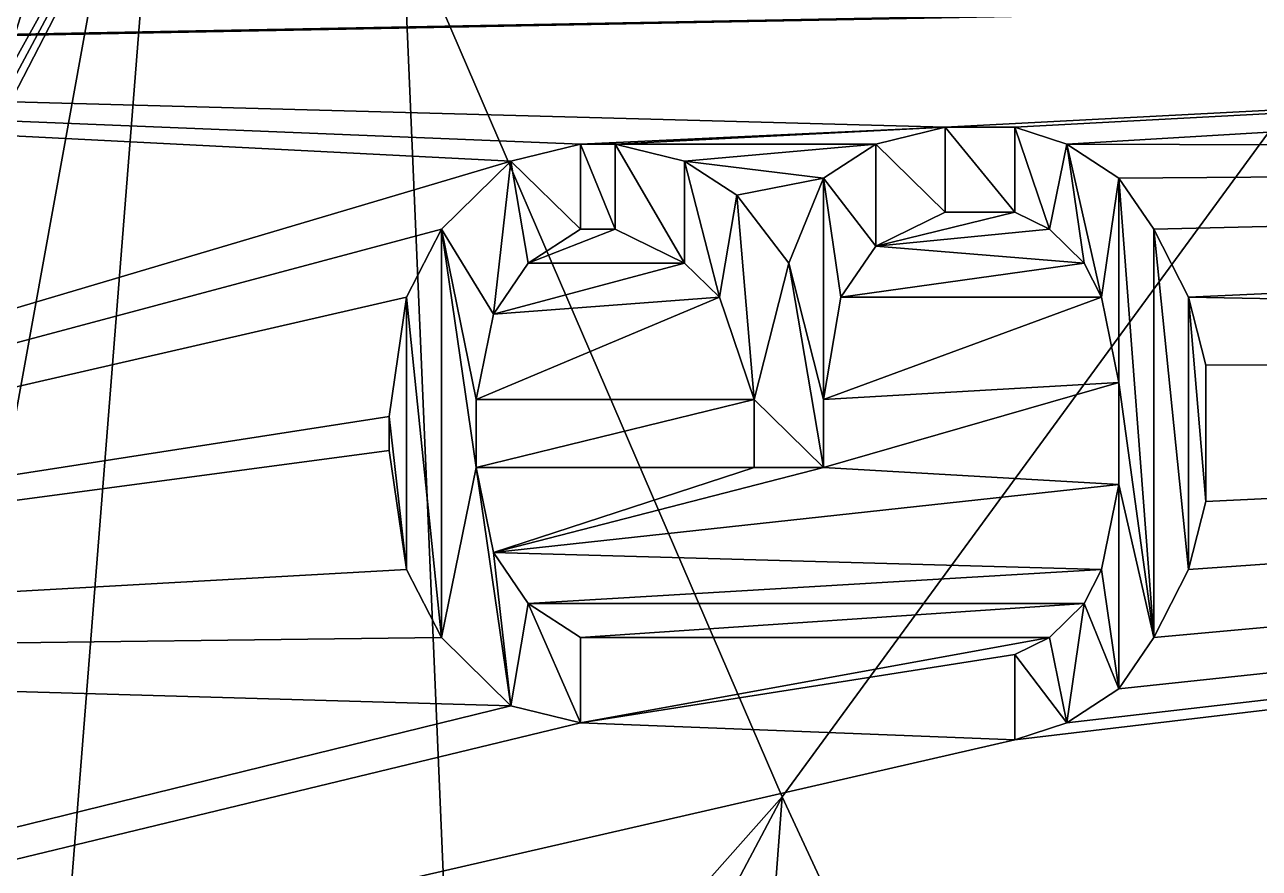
# Model space of a CAD drawing. Header units: millimetres. Extents: x -228 to 228, y -204 to 237.
# Drawn here: x -27.943 to -25.902, y 16.61 to 18.004 of the extents above; entities that cross this region are included whole.
import ezdxf

# ---------------------------------------------------------------- set-up
doc = ezdxf.new("R2010")
doc.units = ezdxf.units.MM
doc.header["$LTSCALE"] = 127.314815
for name, color, linetype in [('4337', 7, 'CONTINUOUS'), ('4338', 7, 'CONTINUOUS'), ('4646', 7, 'CONTINUOUS'), ('4743', 7, 'CONTINUOUS'), ('4744', 7, 'CONTINUOUS'), ('4745', 7, 'CONTINUOUS'), ('4746', 7, 'CONTINUOUS'), ('4747', 7, 'CONTINUOUS'), ('4748', 7, 'CONTINUOUS'), ('4749', 7, 'CONTINUOUS'), ('4750', 7, 'CONTINUOUS'), ('4751', 7, 'CONTINUOUS'), ('4752', 7, 'CONTINUOUS'), ('4753', 7, 'CONTINUOUS'), ('4754', 7, 'CONTINUOUS'), ('4755', 7, 'CONTINUOUS'), ('4756', 7, 'CONTINUOUS'), ('4757', 7, 'CONTINUOUS'), ('4758', 7, 'CONTINUOUS'), ('4759', 7, 'CONTINUOUS'), ('4760', 7, 'CONTINUOUS'), ('4761', 7, 'CONTINUOUS'), ('4762', 7, 'CONTINUOUS'), ('4763', 7, 'CONTINUOUS'), ('4764', 7, 'CONTINUOUS'), ('4765', 7, 'CONTINUOUS'), ('4766', 7, 'CONTINUOUS'), ('4767', 7, 'CONTINUOUS'), ('4768', 7, 'CONTINUOUS'), ('4769', 7, 'CONTINUOUS'), ('4770', 7, 'CONTINUOUS'), ('4771', 7, 'CONTINUOUS'), ('4772', 7, 'CONTINUOUS'), ('4773', 7, 'CONTINUOUS'), ('4774', 7, 'CONTINUOUS'), ('4775', 7, 'CONTINUOUS'), ('4776', 7, 'CONTINUOUS'), ('4777', 7, 'CONTINUOUS'), ('4778', 7, 'CONTINUOUS'), ('4779', 7, 'CONTINUOUS'), ('4780', 7, 'CONTINUOUS'), ('4781', 7, 'CONTINUOUS'), ('4782', 7, 'CONTINUOUS'), ('4783', 7, 'CONTINUOUS'), ('4784', 7, 'CONTINUOUS'), ('4785', 7, 'CONTINUOUS'), ('4786', 7, 'CONTINUOUS'), ('4787', 7, 'CONTINUOUS'), ('4788', 7, 'CONTINUOUS'), ('4789', 7, 'CONTINUOUS'), ('4790', 7, 'CONTINUOUS'), ('4791', 7, 'CONTINUOUS'), ('4792', 7, 'CONTINUOUS'), ('4793', 7, 'CONTINUOUS'), ('4794', 7, 'CONTINUOUS'), ('4795', 7, 'CONTINUOUS'), ('4796', 7, 'CONTINUOUS'), ('4797', 7, 'CONTINUOUS'), ('4798', 7, 'CONTINUOUS'), ('4799', 7, 'CONTINUOUS'), ('5710', 7, 'CONTINUOUS'), ('5711', 7, 'CONTINUOUS'), ('5712', 7, 'CONTINUOUS'), ('6193', 7, 'CONTINUOUS'), ('6251', 7, 'CONTINUOUS'), ('6301', 7, 'CONTINUOUS'), ('6307', 7, 'CONTINUOUS'), ('6309', 7, 'CONTINUOUS'), ('6310', 7, 'CONTINUOUS'), ('6312', 7, 'CONTINUOUS'), ('6336', 7, 'CONTINUOUS'), ('6337', 7, 'CONTINUOUS'), ('6339', 7, 'CONTINUOUS'), ('6341', 7, 'CONTINUOUS')]:
    doc.layers.add(name, color=color, linetype=linetype)

msp = doc.modelspace()

# ---------------------------------------------------------------- linework, layer by layer
at = {"layer": '4337', "color": 6, "linetype": 'Continuous'}
for points in [[(-26.5901, 1, 1038.99), (-28.6139, 1, 1038.99), (-28.0565, 35.5761, 1038.99), (-26.5901, 1, 1038.99)], [(-25.0534, 34.3321, 1038.99), (-26.5901, 1, 1038.99), (-28.0565, 35.5761, 1038.99), (-25.0534, 34.3321, 1038.99)], [(-26.5705, 0.791, 1038.99), (-26.5901, 1, 1038.99), (-25.0534, 34.3321, 1038.99), (-26.5705, 0.791, 1038.99)], [(-26.5651, 0.7513, 1038.99), (-26.5705, 0.791, 1038.99), (-25.0534, 34.3321, 1038.99), (-26.5651, 0.7513, 1038.99)], [(-26.5567, 0.7124, 1038.99), (-26.5651, 0.7513, 1038.99), (-25.0534, 34.3321, 1038.99), (-26.5567, 0.7124, 1038.99)], [(-26.5567, 0.7124, 1038.99), (-25.0534, 34.3321, 1038.99), (-26, 2.7124, 1038.99), (-26.5567, 0.7124, 1038.99)], [(-25.0534, 34.3321, 1038.99), (-24.9694, 2.7124, 1038.99), (-26, 2.7124, 1038.99), (-25.0534, 34.3321, 1038.99)]]:
    msp.add_3dface(points, dxfattribs=at)
at = {"layer": '4338', "color": 6, "linetype": 'Continuous'}
for points in [[(-30.4835, 17.941, 1040.99), (-30.3365, 17.941, 1040.99), (-20.9561, 18.1201, 1040.99), (-30.4835, 17.941, 1040.99)], [(-26.9098, 18.06, 1040.99), (-30.4835, 17.941, 1040.99), (-20.9561, 18.1201, 1040.99), (-26.9098, 18.06, 1040.99)], [(-30.3365, 17.941, 1040.99), (-26.4215, 17.835, 1040.99), (-20.9561, 18.1201, 1040.99), (-30.3365, 17.941, 1040.99)], [(-26.4215, 17.835, 1040.99), (-26.3066, 17.835, 1040.99), (-20.9561, 18.1201, 1040.99), (-26.4215, 17.835, 1040.99)], [(-26.3066, 17.835, 1040.99), (-26.2205, 17.8069, 1040.99), (-20.9561, 18.1201, 1040.99), (-26.3066, 17.835, 1040.99)], [(-20.9561, 18.1201, 1040.99), (-26.2205, 17.8069, 1040.99), (-20.8219, 17.7909, 1040.99), (-20.9561, 18.1201, 1040.99)], [(-32.4426, 18.0362, 1040.99), (-30.4835, 17.941, 1040.99), (-26.9098, 18.06, 1040.99), (-32.4426, 18.0362, 1040.99)], [(-30.3365, 17.941, 1040.99), (-29.9052, 16.9585, 1040.99), (-27.1396, 17.7788, 1040.99), (-30.3365, 17.941, 1040.99)], [(-26.4215, 17.835, 1040.99), (-30.3365, 17.941, 1040.99), (-27.0247, 17.8069, 1040.99), (-26.4215, 17.835, 1040.99)], [(-27.0247, 17.8069, 1040.99), (-30.3365, 17.941, 1040.99), (-27.1396, 17.7788, 1040.99), (-27.0247, 17.8069, 1040.99)], [(-26.9673, 17.8069, 1040.99), (-26.4215, 17.835, 1040.99), (-27.0247, 17.8069, 1040.99), (-26.9673, 17.8069, 1040.99)], [(-26.5364, 17.8069, 1040.99), (-26.4215, 17.835, 1040.99), (-26.9673, 17.8069, 1040.99), (-26.5364, 17.8069, 1040.99)], [(-26.8524, 17.7788, 1040.99), (-26.5364, 17.8069, 1040.99), (-26.9673, 17.8069, 1040.99), (-26.8524, 17.7788, 1040.99)], [(-26.6226, 17.7507, 1040.99), (-26.5364, 17.8069, 1040.99), (-26.8524, 17.7788, 1040.99), (-26.6226, 17.7507, 1040.99)], [(-26.2205, 17.8069, 1040.99), (-26.1343, 17.7507, 1040.99), (-20.8219, 17.7909, 1040.99), (-26.2205, 17.8069, 1040.99)], [(-27.1396, 17.7788, 1040.99), (-29.9052, 16.9585, 1040.99), (-27.2545, 17.6663, 1040.99), (-27.1396, 17.7788, 1040.99)], [(-26.7662, 17.7225, 1040.99), (-26.6226, 17.7507, 1040.99), (-26.8524, 17.7788, 1040.99), (-26.7662, 17.7225, 1040.99)], [(-26.1343, 17.7507, 1040.99), (-26.0769, 17.6663, 1040.99), (-20.8219, 17.7909, 1040.99), (-26.1343, 17.7507, 1040.99)], [(-26.0769, 17.6663, 1040.99), (-26.0194, 17.5538, 1040.99), (-20.8219, 17.7909, 1040.99), (-26.0769, 17.6663, 1040.99)], [(-20.8219, 17.7909, 1040.99), (-26.0194, 17.5538, 1040.99), (-20.9378, 17.459, 1040.99), (-20.8219, 17.7909, 1040.99)], [(-26.6801, 17.61, 1040.99), (-26.6226, 17.7507, 1040.99), (-26.7662, 17.7225, 1040.99), (-26.6801, 17.61, 1040.99)], [(-26.4215, 17.6944, 1040.99), (-26.5364, 17.6382, 1040.99), (-26.3066, 17.6944, 1040.99), (-26.4215, 17.6944, 1040.99)], [(-26.3066, 17.6944, 1040.99), (-26.5364, 17.6382, 1040.99), (-26.2492, 17.6663, 1040.99), (-26.3066, 17.6944, 1040.99)], [(-27.2545, 17.6663, 1040.99), (-29.9052, 16.9585, 1040.99), (-27.312, 17.5538, 1040.99), (-27.2545, 17.6663, 1040.99)], [(-27.0247, 17.6663, 1040.99), (-27.1109, 17.61, 1040.99), (-26.9673, 17.6663, 1040.99), (-27.0247, 17.6663, 1040.99)], [(-26.9673, 17.6663, 1040.99), (-27.1109, 17.61, 1040.99), (-26.8524, 17.61, 1040.99), (-26.9673, 17.6663, 1040.99)], [(-26.2492, 17.6663, 1040.99), (-26.5364, 17.6382, 1040.99), (-26.1918, 17.61, 1040.99), (-26.2492, 17.6663, 1040.99)], [(-26.5364, 17.6382, 1040.99), (-26.5939, 17.5538, 1040.99), (-26.1918, 17.61, 1040.99), (-26.5364, 17.6382, 1040.99)], [(-27.1109, 17.61, 1040.99), (-27.1683, 17.5257, 1040.99), (-26.8524, 17.61, 1040.99), (-27.1109, 17.61, 1040.99)], [(-26.8524, 17.61, 1040.99), (-27.1683, 17.5257, 1040.99), (-26.7949, 17.5538, 1040.99), (-26.8524, 17.61, 1040.99)], [(-26.1918, 17.61, 1040.99), (-26.5939, 17.5538, 1040.99), (-26.163, 17.5538, 1040.99), (-26.1918, 17.61, 1040.99)], [(-27.312, 17.5538, 1040.99), (-29.9052, 16.9585, 1040.99), (-27.3407, 17.3569, 1040.99), (-27.312, 17.5538, 1040.99)], [(-27.1683, 17.5257, 1040.99), (-27.1971, 17.385, 1040.99), (-26.7949, 17.5538, 1040.99), (-27.1683, 17.5257, 1040.99)], [(-26.7949, 17.5538, 1040.99), (-27.1971, 17.385, 1040.99), (-26.7375, 17.385, 1040.99), (-26.7949, 17.5538, 1040.99)], [(-26.5939, 17.5538, 1040.99), (-26.6226, 17.385, 1040.99), (-26.163, 17.5538, 1040.99), (-26.5939, 17.5538, 1040.99)], [(-26.163, 17.5538, 1040.99), (-26.6226, 17.385, 1040.99), (-26.1343, 17.4132, 1040.99), (-26.163, 17.5538, 1040.99)], [(-26.0194, 17.5538, 1040.99), (-25.9907, 17.4413, 1040.99), (-20.9378, 17.459, 1040.99), (-26.0194, 17.5538, 1040.99)], [(-20.9378, 17.459, 1040.99), (-26.3066, 16.8225, 1040.99), (-42.7955, 13.0402, 1040.99), (-20.9378, 17.459, 1040.99)], [(-24.5646, 11.8233, 1040.99), (-20.9378, 17.459, 1040.99), (-42.7955, 13.0402, 1040.99), (-24.5646, 11.8233, 1040.99)], [(-26.2205, 16.8507, 1040.99), (-26.3066, 16.8225, 1040.99), (-20.9378, 17.459, 1040.99), (-26.2205, 16.8507, 1040.99)], [(-26.1343, 16.9069, 1040.99), (-26.2205, 16.8507, 1040.99), (-20.9378, 17.459, 1040.99), (-26.1343, 16.9069, 1040.99)], [(-26.0769, 16.9913, 1040.99), (-26.1343, 16.9069, 1040.99), (-20.9378, 17.459, 1040.99), (-26.0769, 16.9913, 1040.99)], [(-26.0194, 17.1038, 1040.99), (-26.0769, 16.9913, 1040.99), (-20.9378, 17.459, 1040.99), (-26.0194, 17.1038, 1040.99)], [(-25.9907, 17.2163, 1040.99), (-26.0194, 17.1038, 1040.99), (-20.9378, 17.459, 1040.99), (-25.9907, 17.2163, 1040.99)], [(-25.9907, 17.4413, 1040.99), (-25.9907, 17.2163, 1040.99), (-20.9378, 17.459, 1040.99), (-25.9907, 17.4413, 1040.99)], [(-26.6226, 17.385, 1040.99), (-26.6226, 17.2725, 1040.99), (-26.1343, 17.4132, 1040.99), (-26.6226, 17.385, 1040.99)], [(-26.1343, 17.4132, 1040.99), (-26.6226, 17.2725, 1040.99), (-26.1343, 17.2444, 1040.99), (-26.1343, 17.4132, 1040.99)], [(-27.1971, 17.385, 1040.99), (-27.1971, 17.2725, 1040.99), (-26.7375, 17.385, 1040.99), (-27.1971, 17.385, 1040.99)], [(-26.7375, 17.385, 1040.99), (-27.1971, 17.2725, 1040.99), (-26.7375, 17.2725, 1040.99), (-26.7375, 17.385, 1040.99)], [(-27.3407, 17.3569, 1040.99), (-29.9052, 16.9585, 1040.99), (-27.3407, 17.3007, 1040.99), (-27.3407, 17.3569, 1040.99)], [(-27.3407, 17.3007, 1040.99), (-29.9052, 16.9585, 1040.99), (-27.312, 17.1038, 1040.99), (-27.3407, 17.3007, 1040.99)], [(-27.1971, 17.2725, 1040.99), (-27.1683, 17.1319, 1040.99), (-26.7375, 17.2725, 1040.99), (-27.1971, 17.2725, 1040.99)], [(-26.7375, 17.2725, 1040.99), (-27.1683, 17.1319, 1040.99), (-26.6226, 17.2725, 1040.99), (-26.7375, 17.2725, 1040.99)], [(-26.6226, 17.2725, 1040.99), (-27.1683, 17.1319, 1040.99), (-26.1343, 17.2444, 1040.99), (-26.6226, 17.2725, 1040.99)], [(-26.1343, 17.2444, 1040.99), (-27.1683, 17.1319, 1040.99), (-26.163, 17.1038, 1040.99), (-26.1343, 17.2444, 1040.99)], [(-27.1683, 17.1319, 1040.99), (-27.1109, 17.0475, 1040.99), (-26.163, 17.1038, 1040.99), (-27.1683, 17.1319, 1040.99)], [(-27.312, 17.1038, 1040.99), (-29.9052, 16.9585, 1040.99), (-27.2545, 16.9913, 1040.99), (-27.312, 17.1038, 1040.99)], [(-26.163, 17.1038, 1040.99), (-27.1109, 17.0475, 1040.99), (-26.1918, 17.0475, 1040.99), (-26.163, 17.1038, 1040.99)], [(-27.1109, 17.0475, 1040.99), (-27.0247, 16.9913, 1040.99), (-26.1918, 17.0475, 1040.99), (-27.1109, 17.0475, 1040.99)], [(-26.1918, 17.0475, 1040.99), (-27.0247, 16.9913, 1040.99), (-26.2492, 16.9913, 1040.99), (-26.1918, 17.0475, 1040.99)], [(-27.2545, 16.9913, 1040.99), (-29.9052, 16.9585, 1040.99), (-27.1396, 16.8788, 1040.99), (-27.2545, 16.9913, 1040.99)], [(-27.0247, 16.9913, 1040.99), (-27.0247, 16.8507, 1040.99), (-26.2492, 16.9913, 1040.99), (-27.0247, 16.9913, 1040.99)], [(-26.2492, 16.9913, 1040.99), (-27.0247, 16.8507, 1040.99), (-26.3066, 16.9632, 1040.99), (-26.2492, 16.9913, 1040.99)], [(-26.3066, 16.9632, 1040.99), (-27.0247, 16.8507, 1040.99), (-26.3066, 16.8225, 1040.99), (-26.3066, 16.9632, 1040.99)], [(-27.1396, 16.8788, 1040.99), (-29.9052, 16.9585, 1040.99), (-42.7955, 13.0402, 1040.99), (-27.1396, 16.8788, 1040.99)], [(-27.0247, 16.8507, 1040.99), (-27.1396, 16.8788, 1040.99), (-42.7955, 13.0402, 1040.99), (-27.0247, 16.8507, 1040.99)], [(-26.3066, 16.8225, 1040.99), (-27.0247, 16.8507, 1040.99), (-42.7955, 13.0402, 1040.99), (-26.3066, 16.8225, 1040.99)]]:
    msp.add_3dface(points, dxfattribs=at)
at = {"layer": '4646', "color": 6, "linetype": 'Continuous'}
for points in [[(-26.5364, 17.8069, 1041.09), (-26.4215, 17.6944, 1041.09), (-26.4215, 17.835, 1041.09), (-26.5364, 17.8069, 1041.09)], [(-26.4215, 17.6944, 1041.09), (-26.3066, 17.6944, 1041.09), (-26.4215, 17.835, 1041.09), (-26.4215, 17.6944, 1041.09)], [(-26.4215, 17.835, 1041.09), (-26.3066, 17.6944, 1041.09), (-26.3066, 17.835, 1041.09), (-26.4215, 17.835, 1041.09)], [(-26.3066, 17.6944, 1041.09), (-26.2492, 17.6663, 1041.09), (-26.3066, 17.835, 1041.09), (-26.3066, 17.6944, 1041.09)], [(-26.3066, 17.835, 1041.09), (-26.2492, 17.6663, 1041.09), (-26.2205, 17.8069, 1041.09), (-26.3066, 17.835, 1041.09)], [(-27.1396, 17.7788, 1041.09), (-27.0247, 17.6663, 1041.09), (-27.0247, 17.8069, 1041.09), (-27.1396, 17.7788, 1041.09)], [(-27.0247, 17.6663, 1041.09), (-26.9673, 17.6663, 1041.09), (-27.0247, 17.8069, 1041.09), (-27.0247, 17.6663, 1041.09)], [(-27.0247, 17.8069, 1041.09), (-26.9673, 17.6663, 1041.09), (-26.9673, 17.8069, 1041.09), (-27.0247, 17.8069, 1041.09)], [(-26.9673, 17.6663, 1041.09), (-26.8524, 17.61, 1041.09), (-26.9673, 17.8069, 1041.09), (-26.9673, 17.6663, 1041.09)], [(-26.9673, 17.8069, 1041.09), (-26.8524, 17.61, 1041.09), (-26.8524, 17.7788, 1041.09), (-26.9673, 17.8069, 1041.09)], [(-26.6226, 17.7507, 1041.09), (-26.5364, 17.6382, 1041.09), (-26.5364, 17.8069, 1041.09), (-26.6226, 17.7507, 1041.09)], [(-26.5364, 17.6382, 1041.09), (-26.4215, 17.6944, 1041.09), (-26.5364, 17.8069, 1041.09), (-26.5364, 17.6382, 1041.09)], [(-26.2492, 17.6663, 1041.09), (-26.1918, 17.61, 1041.09), (-26.2205, 17.8069, 1041.09), (-26.2492, 17.6663, 1041.09)], [(-26.163, 17.5538, 1041.09), (-26.1343, 17.7507, 1041.09), (-26.2205, 17.8069, 1041.09), (-26.163, 17.5538, 1041.09)], [(-26.1918, 17.61, 1041.09), (-26.163, 17.5538, 1041.09), (-26.2205, 17.8069, 1041.09), (-26.1918, 17.61, 1041.09)], [(-27.2545, 17.6663, 1041.09), (-27.1683, 17.5257, 1041.09), (-27.1396, 17.7788, 1041.09), (-27.2545, 17.6663, 1041.09)], [(-27.1683, 17.5257, 1041.09), (-27.1109, 17.61, 1041.09), (-27.1396, 17.7788, 1041.09), (-27.1683, 17.5257, 1041.09)], [(-27.1109, 17.61, 1041.09), (-27.0247, 17.6663, 1041.09), (-27.1396, 17.7788, 1041.09), (-27.1109, 17.61, 1041.09)], [(-26.8524, 17.61, 1041.09), (-26.7949, 17.5538, 1041.09), (-26.8524, 17.7788, 1041.09), (-26.8524, 17.61, 1041.09)], [(-26.8524, 17.7788, 1041.09), (-26.7949, 17.5538, 1041.09), (-26.7662, 17.7225, 1041.09), (-26.8524, 17.7788, 1041.09)], [(-26.6801, 17.61, 1041.09), (-26.6226, 17.385, 1041.09), (-26.6226, 17.7507, 1041.09), (-26.6801, 17.61, 1041.09)], [(-26.5939, 17.5538, 1041.09), (-26.5364, 17.6382, 1041.09), (-26.6226, 17.7507, 1041.09), (-26.5939, 17.5538, 1041.09)], [(-26.6226, 17.385, 1041.09), (-26.5939, 17.5538, 1041.09), (-26.6226, 17.7507, 1041.09), (-26.6226, 17.385, 1041.09)], [(-26.1343, 17.4132, 1041.09), (-26.1343, 17.7507, 1041.09), (-26.163, 17.5538, 1041.09), (-26.1343, 17.4132, 1041.09)], [(-26.0769, 17.6663, 1041.09), (-26.1343, 17.7507, 1041.09), (-26.0769, 16.9913, 1041.09), (-26.0769, 17.6663, 1041.09)], [(-26.0769, 16.9913, 1041.09), (-26.1343, 17.7507, 1041.09), (-26.1343, 17.4132, 1041.09), (-26.0769, 16.9913, 1041.09)], [(-26.7949, 17.5538, 1041.09), (-26.7375, 17.385, 1041.09), (-26.7662, 17.7225, 1041.09), (-26.7949, 17.5538, 1041.09)], [(-26.7662, 17.7225, 1041.09), (-26.7375, 17.385, 1041.09), (-26.6801, 17.61, 1041.09), (-26.7662, 17.7225, 1041.09)], [(-27.312, 17.5538, 1041.09), (-27.2545, 16.9913, 1041.09), (-27.2545, 17.6663, 1041.09), (-27.312, 17.5538, 1041.09)], [(-27.1971, 17.385, 1041.09), (-27.1683, 17.5257, 1041.09), (-27.2545, 17.6663, 1041.09), (-27.1971, 17.385, 1041.09)], [(-27.1971, 17.2725, 1041.09), (-27.1971, 17.385, 1041.09), (-27.2545, 17.6663, 1041.09), (-27.1971, 17.2725, 1041.09)], [(-27.2545, 16.9913, 1041.09), (-27.1971, 17.2725, 1041.09), (-27.2545, 17.6663, 1041.09), (-27.2545, 16.9913, 1041.09)], [(-26.0194, 17.5538, 1041.09), (-26.0769, 17.6663, 1041.09), (-26.0194, 17.1038, 1041.09), (-26.0194, 17.5538, 1041.09)], [(-26.0194, 17.1038, 1041.09), (-26.0769, 17.6663, 1041.09), (-26.0769, 16.9913, 1041.09), (-26.0194, 17.1038, 1041.09)], [(-26.7375, 17.385, 1041.09), (-26.6226, 17.2725, 1041.09), (-26.6801, 17.61, 1041.09), (-26.7375, 17.385, 1041.09)], [(-26.6226, 17.2725, 1041.09), (-26.6226, 17.385, 1041.09), (-26.6801, 17.61, 1041.09), (-26.6226, 17.2725, 1041.09)], [(-27.3407, 17.3569, 1041.09), (-27.312, 17.1038, 1041.09), (-27.312, 17.5538, 1041.09), (-27.3407, 17.3569, 1041.09)], [(-27.312, 17.1038, 1041.09), (-27.2545, 16.9913, 1041.09), (-27.312, 17.5538, 1041.09), (-27.312, 17.1038, 1041.09)], [(-25.9907, 17.4413, 1041.09), (-26.0194, 17.5538, 1041.09), (-25.9907, 17.2163, 1041.09), (-25.9907, 17.4413, 1041.09)], [(-25.9907, 17.2163, 1041.09), (-26.0194, 17.5538, 1041.09), (-26.0194, 17.1038, 1041.09), (-25.9907, 17.2163, 1041.09)], [(-26.1343, 17.2444, 1041.09), (-26.0769, 16.9913, 1041.09), (-26.1343, 17.4132, 1041.09), (-26.1343, 17.2444, 1041.09)], [(-26.7375, 17.2725, 1041.09), (-26.6226, 17.2725, 1041.09), (-26.7375, 17.385, 1041.09), (-26.7375, 17.2725, 1041.09)], [(-27.3407, 17.3007, 1041.09), (-27.312, 17.1038, 1041.09), (-27.3407, 17.3569, 1041.09), (-27.3407, 17.3007, 1041.09)], [(-27.1396, 16.8788, 1041.09), (-27.1971, 17.2725, 1041.09), (-27.2545, 16.9913, 1041.09), (-27.1396, 16.8788, 1041.09)], [(-27.1683, 17.1319, 1041.09), (-27.1971, 17.2725, 1041.09), (-27.1396, 16.8788, 1041.09), (-27.1683, 17.1319, 1041.09)], [(-26.163, 17.1038, 1041.09), (-26.1343, 16.9069, 1041.09), (-26.1343, 17.2444, 1041.09), (-26.163, 17.1038, 1041.09)], [(-26.1343, 16.9069, 1041.09), (-26.0769, 16.9913, 1041.09), (-26.1343, 17.2444, 1041.09), (-26.1343, 16.9069, 1041.09)], [(-27.1109, 17.0475, 1041.09), (-27.1683, 17.1319, 1041.09), (-27.1396, 16.8788, 1041.09), (-27.1109, 17.0475, 1041.09)], [(-26.1918, 17.0475, 1041.09), (-26.1343, 16.9069, 1041.09), (-26.163, 17.1038, 1041.09), (-26.1918, 17.0475, 1041.09)], [(-27.0247, 16.8507, 1041.09), (-27.1109, 17.0475, 1041.09), (-27.1396, 16.8788, 1041.09), (-27.0247, 16.8507, 1041.09)], [(-27.0247, 16.9913, 1041.09), (-27.1109, 17.0475, 1041.09), (-27.0247, 16.8507, 1041.09), (-27.0247, 16.9913, 1041.09)], [(-26.2492, 16.9913, 1041.09), (-26.2205, 16.8507, 1041.09), (-26.1918, 17.0475, 1041.09), (-26.2492, 16.9913, 1041.09)], [(-26.2205, 16.8507, 1041.09), (-26.1343, 16.9069, 1041.09), (-26.1918, 17.0475, 1041.09), (-26.2205, 16.8507, 1041.09)], [(-26.3066, 16.9632, 1041.09), (-26.2205, 16.8507, 1041.09), (-26.2492, 16.9913, 1041.09), (-26.3066, 16.9632, 1041.09)], [(-26.3066, 16.8225, 1041.09), (-26.2205, 16.8507, 1041.09), (-26.3066, 16.9632, 1041.09), (-26.3066, 16.8225, 1041.09)]]:
    msp.add_3dface(points, dxfattribs=at)
at = {"layer": '4743', "color": 6, "linetype": 'Continuous'}
for points in [[(-26.1343, 17.7507, 1040.99), (-26.2205, 17.8069, 1040.99), (-26.1343, 17.7507, 1041.09), (-26.1343, 17.7507, 1040.99)], [(-26.1343, 17.7507, 1041.09), (-26.2205, 17.8069, 1040.99), (-26.2205, 17.8069, 1041.09), (-26.1343, 17.7507, 1041.09)]]:
    msp.add_3dface(points, dxfattribs=at)
at = {"layer": '4744', "color": 6, "linetype": 'Continuous'}
for points in [[(-26.2205, 17.8069, 1040.99), (-26.3066, 17.835, 1040.99), (-26.3066, 17.835, 1041.09), (-26.2205, 17.8069, 1040.99)], [(-26.2205, 17.8069, 1040.99), (-26.3066, 17.835, 1041.09), (-26.2205, 17.8069, 1041.09), (-26.2205, 17.8069, 1040.99)]]:
    msp.add_3dface(points, dxfattribs=at)
at = {"layer": '4745', "color": 6, "linetype": 'Continuous'}
for points in [[(-26.3066, 17.835, 1040.99), (-26.4215, 17.835, 1040.99), (-26.3066, 17.835, 1041.09), (-26.3066, 17.835, 1040.99)], [(-26.4215, 17.835, 1040.99), (-26.4215, 17.835, 1041.09), (-26.3066, 17.835, 1041.09), (-26.4215, 17.835, 1040.99)]]:
    msp.add_3dface(points, dxfattribs=at)
at = {"layer": '4746', "color": 6, "linetype": 'Continuous'}
for points in [[(-26.4215, 17.835, 1040.99), (-26.5364, 17.8069, 1040.99), (-26.4215, 17.835, 1041.09), (-26.4215, 17.835, 1040.99)], [(-26.5364, 17.8069, 1040.99), (-26.5364, 17.8069, 1041.09), (-26.4215, 17.835, 1041.09), (-26.5364, 17.8069, 1040.99)]]:
    msp.add_3dface(points, dxfattribs=at)
at = {"layer": '4747', "color": 6, "linetype": 'Continuous'}
for points in [[(-26.5364, 17.8069, 1040.99), (-26.6226, 17.7507, 1040.99), (-26.5364, 17.8069, 1041.09), (-26.5364, 17.8069, 1040.99)], [(-26.6226, 17.7507, 1040.99), (-26.6226, 17.7507, 1041.09), (-26.5364, 17.8069, 1041.09), (-26.6226, 17.7507, 1040.99)]]:
    msp.add_3dface(points, dxfattribs=at)
at = {"layer": '4748', "color": 6, "linetype": 'Continuous'}
for points in [[(-26.6226, 17.7507, 1040.99), (-26.6801, 17.61, 1040.99), (-26.6226, 17.7507, 1041.09), (-26.6226, 17.7507, 1040.99)], [(-26.6801, 17.61, 1040.99), (-26.6801, 17.61, 1041.09), (-26.6226, 17.7507, 1041.09), (-26.6801, 17.61, 1040.99)]]:
    msp.add_3dface(points, dxfattribs=at)
at = {"layer": '4749', "color": 6, "linetype": 'Continuous'}
for points in [[(-26.6801, 17.61, 1040.99), (-26.7662, 17.7225, 1040.99), (-26.6801, 17.61, 1041.09), (-26.6801, 17.61, 1040.99)], [(-26.7662, 17.7225, 1040.99), (-26.7662, 17.7225, 1041.09), (-26.6801, 17.61, 1041.09), (-26.7662, 17.7225, 1040.99)]]:
    msp.add_3dface(points, dxfattribs=at)
at = {"layer": '4750', "color": 6, "linetype": 'Continuous'}
for points in [[(-26.7662, 17.7225, 1040.99), (-26.8524, 17.7788, 1040.99), (-26.7662, 17.7225, 1041.09), (-26.7662, 17.7225, 1040.99)], [(-26.8524, 17.7788, 1040.99), (-26.8524, 17.7788, 1041.09), (-26.7662, 17.7225, 1041.09), (-26.8524, 17.7788, 1040.99)]]:
    msp.add_3dface(points, dxfattribs=at)
at = {"layer": '4751', "color": 6, "linetype": 'Continuous'}
for points in [[(-26.8524, 17.7788, 1040.99), (-26.9673, 17.8069, 1040.99), (-26.8524, 17.7788, 1041.09), (-26.8524, 17.7788, 1040.99)], [(-26.9673, 17.8069, 1040.99), (-26.9673, 17.8069, 1041.09), (-26.8524, 17.7788, 1041.09), (-26.9673, 17.8069, 1040.99)]]:
    msp.add_3dface(points, dxfattribs=at)
at = {"layer": '4752', "color": 6, "linetype": 'Continuous'}
for points in [[(-26.9673, 17.8069, 1040.99), (-27.0247, 17.8069, 1040.99), (-27.0247, 17.8069, 1041.09), (-26.9673, 17.8069, 1040.99)], [(-26.9673, 17.8069, 1040.99), (-27.0247, 17.8069, 1041.09), (-26.9673, 17.8069, 1041.09), (-26.9673, 17.8069, 1040.99)]]:
    msp.add_3dface(points, dxfattribs=at)
at = {"layer": '4753', "color": 6, "linetype": 'Continuous'}
for points in [[(-27.0247, 17.8069, 1040.99), (-27.1396, 17.7788, 1040.99), (-27.0247, 17.8069, 1041.09), (-27.0247, 17.8069, 1040.99)], [(-27.1396, 17.7788, 1040.99), (-27.1396, 17.7788, 1041.09), (-27.0247, 17.8069, 1041.09), (-27.1396, 17.7788, 1040.99)]]:
    msp.add_3dface(points, dxfattribs=at)
at = {"layer": '4754', "color": 6, "linetype": 'Continuous'}
for points in [[(-27.1396, 17.7788, 1040.99), (-27.2545, 17.6663, 1040.99), (-27.1396, 17.7788, 1041.09), (-27.1396, 17.7788, 1040.99)], [(-27.2545, 17.6663, 1040.99), (-27.2545, 17.6663, 1041.09), (-27.1396, 17.7788, 1041.09), (-27.2545, 17.6663, 1040.99)]]:
    msp.add_3dface(points, dxfattribs=at)
at = {"layer": '4755', "color": 6, "linetype": 'Continuous'}
for points in [[(-27.2545, 17.6663, 1040.99), (-27.312, 17.5538, 1040.99), (-27.2545, 17.6663, 1041.09), (-27.2545, 17.6663, 1040.99)], [(-27.312, 17.5538, 1040.99), (-27.312, 17.5538, 1041.09), (-27.2545, 17.6663, 1041.09), (-27.312, 17.5538, 1040.99)]]:
    msp.add_3dface(points, dxfattribs=at)
at = {"layer": '4756', "color": 6, "linetype": 'Continuous'}
for points in [[(-27.312, 17.5538, 1040.99), (-27.3407, 17.3569, 1040.99), (-27.312, 17.5538, 1041.09), (-27.312, 17.5538, 1040.99)], [(-27.3407, 17.3569, 1040.99), (-27.3407, 17.3569, 1041.09), (-27.312, 17.5538, 1041.09), (-27.3407, 17.3569, 1040.99)]]:
    msp.add_3dface(points, dxfattribs=at)
at = {"layer": '4757', "color": 6, "linetype": 'Continuous'}
for points in [[(-27.3407, 17.3569, 1040.99), (-27.3407, 17.3007, 1040.99), (-27.3407, 17.3007, 1041.09), (-27.3407, 17.3569, 1040.99)], [(-27.3407, 17.3569, 1040.99), (-27.3407, 17.3007, 1041.09), (-27.3407, 17.3569, 1041.09), (-27.3407, 17.3569, 1040.99)]]:
    msp.add_3dface(points, dxfattribs=at)
at = {"layer": '4758', "color": 6, "linetype": 'Continuous'}
for points in [[(-27.3407, 17.3007, 1040.99), (-27.312, 17.1038, 1040.99), (-27.3407, 17.3007, 1041.09), (-27.3407, 17.3007, 1040.99)], [(-27.312, 17.1038, 1040.99), (-27.312, 17.1038, 1041.09), (-27.3407, 17.3007, 1041.09), (-27.312, 17.1038, 1040.99)]]:
    msp.add_3dface(points, dxfattribs=at)
at = {"layer": '4759', "color": 6, "linetype": 'Continuous'}
for points in [[(-27.312, 17.1038, 1040.99), (-27.2545, 16.9913, 1040.99), (-27.312, 17.1038, 1041.09), (-27.312, 17.1038, 1040.99)], [(-27.2545, 16.9913, 1040.99), (-27.2545, 16.9913, 1041.09), (-27.312, 17.1038, 1041.09), (-27.2545, 16.9913, 1040.99)]]:
    msp.add_3dface(points, dxfattribs=at)
at = {"layer": '4760', "color": 6, "linetype": 'Continuous'}
for points in [[(-27.2545, 16.9913, 1040.99), (-27.1396, 16.8788, 1040.99), (-27.2545, 16.9913, 1041.09), (-27.2545, 16.9913, 1040.99)], [(-27.1396, 16.8788, 1040.99), (-27.1396, 16.8788, 1041.09), (-27.2545, 16.9913, 1041.09), (-27.1396, 16.8788, 1040.99)]]:
    msp.add_3dface(points, dxfattribs=at)
at = {"layer": '4761', "color": 6, "linetype": 'Continuous'}
for points in [[(-27.1396, 16.8788, 1040.99), (-27.0247, 16.8507, 1040.99), (-27.1396, 16.8788, 1041.09), (-27.1396, 16.8788, 1040.99)], [(-27.0247, 16.8507, 1040.99), (-27.0247, 16.8507, 1041.09), (-27.1396, 16.8788, 1041.09), (-27.0247, 16.8507, 1040.99)]]:
    msp.add_3dface(points, dxfattribs=at)
at = {"layer": '4762', "color": 6, "linetype": 'Continuous'}
for points in [[(-27.0247, 16.8507, 1040.99), (-27.0247, 16.9913, 1040.99), (-27.0247, 16.8507, 1041.09), (-27.0247, 16.8507, 1040.99)], [(-27.0247, 16.9913, 1040.99), (-27.0247, 16.9913, 1041.09), (-27.0247, 16.8507, 1041.09), (-27.0247, 16.9913, 1040.99)]]:
    msp.add_3dface(points, dxfattribs=at)
at = {"layer": '4763', "color": 6, "linetype": 'Continuous'}
for points in [[(-27.0247, 16.9913, 1040.99), (-27.1109, 17.0475, 1040.99), (-27.0247, 16.9913, 1041.09), (-27.0247, 16.9913, 1040.99)], [(-27.1109, 17.0475, 1040.99), (-27.1109, 17.0475, 1041.09), (-27.0247, 16.9913, 1041.09), (-27.1109, 17.0475, 1040.99)]]:
    msp.add_3dface(points, dxfattribs=at)
at = {"layer": '4764', "color": 6, "linetype": 'Continuous'}
for points in [[(-27.1109, 17.0475, 1040.99), (-27.1683, 17.1319, 1040.99), (-27.1109, 17.0475, 1041.09), (-27.1109, 17.0475, 1040.99)], [(-27.1683, 17.1319, 1040.99), (-27.1683, 17.1319, 1041.09), (-27.1109, 17.0475, 1041.09), (-27.1683, 17.1319, 1040.99)]]:
    msp.add_3dface(points, dxfattribs=at)
at = {"layer": '4765', "color": 6, "linetype": 'Continuous'}
for points in [[(-27.1683, 17.1319, 1040.99), (-27.1971, 17.2725, 1040.99), (-27.1683, 17.1319, 1041.09), (-27.1683, 17.1319, 1040.99)], [(-27.1971, 17.2725, 1040.99), (-27.1971, 17.2725, 1041.09), (-27.1683, 17.1319, 1041.09), (-27.1971, 17.2725, 1040.99)]]:
    msp.add_3dface(points, dxfattribs=at)
at = {"layer": '4766', "color": 6, "linetype": 'Continuous'}
for points in [[(-27.1971, 17.2725, 1040.99), (-27.1971, 17.385, 1040.99), (-27.1971, 17.2725, 1041.09), (-27.1971, 17.2725, 1040.99)], [(-27.1971, 17.385, 1040.99), (-27.1971, 17.385, 1041.09), (-27.1971, 17.2725, 1041.09), (-27.1971, 17.385, 1040.99)]]:
    msp.add_3dface(points, dxfattribs=at)
at = {"layer": '4767', "color": 6, "linetype": 'Continuous'}
for points in [[(-27.1971, 17.385, 1040.99), (-27.1683, 17.5257, 1040.99), (-27.1971, 17.385, 1041.09), (-27.1971, 17.385, 1040.99)], [(-27.1683, 17.5257, 1040.99), (-27.1683, 17.5257, 1041.09), (-27.1971, 17.385, 1041.09), (-27.1683, 17.5257, 1040.99)]]:
    msp.add_3dface(points, dxfattribs=at)
at = {"layer": '4768', "color": 6, "linetype": 'Continuous'}
for points in [[(-27.1683, 17.5257, 1040.99), (-27.1109, 17.61, 1040.99), (-27.1683, 17.5257, 1041.09), (-27.1683, 17.5257, 1040.99)], [(-27.1109, 17.61, 1040.99), (-27.1109, 17.61, 1041.09), (-27.1683, 17.5257, 1041.09), (-27.1109, 17.61, 1040.99)]]:
    msp.add_3dface(points, dxfattribs=at)
at = {"layer": '4769', "color": 6, "linetype": 'Continuous'}
for points in [[(-27.1109, 17.61, 1040.99), (-27.0247, 17.6663, 1040.99), (-27.1109, 17.61, 1041.09), (-27.1109, 17.61, 1040.99)], [(-27.0247, 17.6663, 1040.99), (-27.0247, 17.6663, 1041.09), (-27.1109, 17.61, 1041.09), (-27.0247, 17.6663, 1040.99)]]:
    msp.add_3dface(points, dxfattribs=at)
at = {"layer": '4770', "color": 6, "linetype": 'Continuous'}
for points in [[(-27.0247, 17.6663, 1040.99), (-26.9673, 17.6663, 1040.99), (-26.9673, 17.6663, 1041.09), (-27.0247, 17.6663, 1040.99)], [(-27.0247, 17.6663, 1040.99), (-26.9673, 17.6663, 1041.09), (-27.0247, 17.6663, 1041.09), (-27.0247, 17.6663, 1040.99)]]:
    msp.add_3dface(points, dxfattribs=at)
at = {"layer": '4771', "color": 6, "linetype": 'Continuous'}
for points in [[(-26.9673, 17.6663, 1040.99), (-26.8524, 17.61, 1040.99), (-26.9673, 17.6663, 1041.09), (-26.9673, 17.6663, 1040.99)], [(-26.8524, 17.61, 1040.99), (-26.8524, 17.61, 1041.09), (-26.9673, 17.6663, 1041.09), (-26.8524, 17.61, 1040.99)]]:
    msp.add_3dface(points, dxfattribs=at)
at = {"layer": '4772', "color": 6, "linetype": 'Continuous'}
for points in [[(-26.8524, 17.61, 1040.99), (-26.7949, 17.5538, 1040.99), (-26.7949, 17.5538, 1041.09), (-26.8524, 17.61, 1040.99)], [(-26.8524, 17.61, 1040.99), (-26.7949, 17.5538, 1041.09), (-26.8524, 17.61, 1041.09), (-26.8524, 17.61, 1040.99)]]:
    msp.add_3dface(points, dxfattribs=at)
at = {"layer": '4773', "color": 6, "linetype": 'Continuous'}
for points in [[(-26.7949, 17.5538, 1040.99), (-26.7375, 17.385, 1040.99), (-26.7949, 17.5538, 1041.09), (-26.7949, 17.5538, 1040.99)], [(-26.7375, 17.385, 1040.99), (-26.7375, 17.385, 1041.09), (-26.7949, 17.5538, 1041.09), (-26.7375, 17.385, 1040.99)]]:
    msp.add_3dface(points, dxfattribs=at)
at = {"layer": '4774', "color": 6, "linetype": 'Continuous'}
for points in [[(-26.7375, 17.385, 1040.99), (-26.7375, 17.2725, 1040.99), (-26.7375, 17.385, 1041.09), (-26.7375, 17.385, 1040.99)], [(-26.7375, 17.2725, 1040.99), (-26.7375, 17.2725, 1041.09), (-26.7375, 17.385, 1041.09), (-26.7375, 17.2725, 1040.99)]]:
    msp.add_3dface(points, dxfattribs=at)
at = {"layer": '4775', "color": 6, "linetype": 'Continuous'}
for points in [[(-26.7375, 17.2725, 1040.99), (-26.6226, 17.2725, 1040.99), (-26.7375, 17.2725, 1041.09), (-26.7375, 17.2725, 1040.99)], [(-26.6226, 17.2725, 1040.99), (-26.6226, 17.2725, 1041.09), (-26.7375, 17.2725, 1041.09), (-26.6226, 17.2725, 1040.99)]]:
    msp.add_3dface(points, dxfattribs=at)
at = {"layer": '4776', "color": 6, "linetype": 'Continuous'}
for points in [[(-26.6226, 17.2725, 1040.99), (-26.6226, 17.385, 1040.99), (-26.6226, 17.2725, 1041.09), (-26.6226, 17.2725, 1040.99)], [(-26.6226, 17.385, 1040.99), (-26.6226, 17.385, 1041.09), (-26.6226, 17.2725, 1041.09), (-26.6226, 17.385, 1040.99)]]:
    msp.add_3dface(points, dxfattribs=at)
at = {"layer": '4777', "color": 6, "linetype": 'Continuous'}
for points in [[(-26.6226, 17.385, 1040.99), (-26.5939, 17.5538, 1040.99), (-26.6226, 17.385, 1041.09), (-26.6226, 17.385, 1040.99)], [(-26.5939, 17.5538, 1040.99), (-26.5939, 17.5538, 1041.09), (-26.6226, 17.385, 1041.09), (-26.5939, 17.5538, 1040.99)]]:
    msp.add_3dface(points, dxfattribs=at)
at = {"layer": '4778', "color": 6, "linetype": 'Continuous'}
for points in [[(-26.5939, 17.5538, 1040.99), (-26.5364, 17.6382, 1040.99), (-26.5939, 17.5538, 1041.09), (-26.5939, 17.5538, 1040.99)], [(-26.5364, 17.6382, 1040.99), (-26.5364, 17.6382, 1041.09), (-26.5939, 17.5538, 1041.09), (-26.5364, 17.6382, 1040.99)]]:
    msp.add_3dface(points, dxfattribs=at)
at = {"layer": '4779', "color": 6, "linetype": 'Continuous'}
for points in [[(-26.5364, 17.6382, 1040.99), (-26.4215, 17.6944, 1040.99), (-26.5364, 17.6382, 1041.09), (-26.5364, 17.6382, 1040.99)], [(-26.4215, 17.6944, 1040.99), (-26.4215, 17.6944, 1041.09), (-26.5364, 17.6382, 1041.09), (-26.4215, 17.6944, 1040.99)]]:
    msp.add_3dface(points, dxfattribs=at)
at = {"layer": '4780', "color": 6, "linetype": 'Continuous'}
for points in [[(-26.4215, 17.6944, 1040.99), (-26.3066, 17.6944, 1040.99), (-26.4215, 17.6944, 1041.09), (-26.4215, 17.6944, 1040.99)], [(-26.3066, 17.6944, 1040.99), (-26.3066, 17.6944, 1041.09), (-26.4215, 17.6944, 1041.09), (-26.3066, 17.6944, 1040.99)]]:
    msp.add_3dface(points, dxfattribs=at)
at = {"layer": '4781', "color": 6, "linetype": 'Continuous'}
for points in [[(-26.3066, 17.6944, 1040.99), (-26.2492, 17.6663, 1040.99), (-26.2492, 17.6663, 1041.09), (-26.3066, 17.6944, 1040.99)], [(-26.3066, 17.6944, 1040.99), (-26.2492, 17.6663, 1041.09), (-26.3066, 17.6944, 1041.09), (-26.3066, 17.6944, 1040.99)]]:
    msp.add_3dface(points, dxfattribs=at)
at = {"layer": '4782', "color": 6, "linetype": 'Continuous'}
for points in [[(-26.2492, 17.6663, 1040.99), (-26.1918, 17.61, 1040.99), (-26.1918, 17.61, 1041.09), (-26.2492, 17.6663, 1040.99)], [(-26.2492, 17.6663, 1040.99), (-26.1918, 17.61, 1041.09), (-26.2492, 17.6663, 1041.09), (-26.2492, 17.6663, 1040.99)]]:
    msp.add_3dface(points, dxfattribs=at)
at = {"layer": '4783', "color": 6, "linetype": 'Continuous'}
for points in [[(-26.1918, 17.61, 1040.99), (-26.163, 17.5538, 1040.99), (-26.163, 17.5538, 1041.09), (-26.1918, 17.61, 1040.99)], [(-26.1918, 17.61, 1040.99), (-26.163, 17.5538, 1041.09), (-26.1918, 17.61, 1041.09), (-26.1918, 17.61, 1040.99)]]:
    msp.add_3dface(points, dxfattribs=at)
at = {"layer": '4784', "color": 6, "linetype": 'Continuous'}
for points in [[(-26.163, 17.5538, 1040.99), (-26.1343, 17.4132, 1040.99), (-26.163, 17.5538, 1041.09), (-26.163, 17.5538, 1040.99)], [(-26.1343, 17.4132, 1040.99), (-26.1343, 17.4132, 1041.09), (-26.163, 17.5538, 1041.09), (-26.1343, 17.4132, 1040.99)]]:
    msp.add_3dface(points, dxfattribs=at)
at = {"layer": '4785', "color": 6, "linetype": 'Continuous'}
for points in [[(-26.1343, 17.4132, 1040.99), (-26.1343, 17.2444, 1040.99), (-26.1343, 17.4132, 1041.09), (-26.1343, 17.4132, 1040.99)], [(-26.1343, 17.2444, 1040.99), (-26.1343, 17.2444, 1041.09), (-26.1343, 17.4132, 1041.09), (-26.1343, 17.2444, 1040.99)]]:
    msp.add_3dface(points, dxfattribs=at)
at = {"layer": '4786', "color": 6, "linetype": 'Continuous'}
for points in [[(-26.1343, 17.2444, 1040.99), (-26.163, 17.1038, 1040.99), (-26.1343, 17.2444, 1041.09), (-26.1343, 17.2444, 1040.99)], [(-26.163, 17.1038, 1040.99), (-26.163, 17.1038, 1041.09), (-26.1343, 17.2444, 1041.09), (-26.163, 17.1038, 1040.99)]]:
    msp.add_3dface(points, dxfattribs=at)
at = {"layer": '4787', "color": 6, "linetype": 'Continuous'}
for points in [[(-26.163, 17.1038, 1040.99), (-26.1918, 17.0475, 1040.99), (-26.1918, 17.0475, 1041.09), (-26.163, 17.1038, 1040.99)], [(-26.163, 17.1038, 1040.99), (-26.1918, 17.0475, 1041.09), (-26.163, 17.1038, 1041.09), (-26.163, 17.1038, 1040.99)]]:
    msp.add_3dface(points, dxfattribs=at)
at = {"layer": '4788', "color": 6, "linetype": 'Continuous'}
for points in [[(-26.1918, 17.0475, 1040.99), (-26.2492, 16.9913, 1040.99), (-26.2492, 16.9913, 1041.09), (-26.1918, 17.0475, 1040.99)], [(-26.1918, 17.0475, 1040.99), (-26.2492, 16.9913, 1041.09), (-26.1918, 17.0475, 1041.09), (-26.1918, 17.0475, 1040.99)]]:
    msp.add_3dface(points, dxfattribs=at)
at = {"layer": '4789', "color": 6, "linetype": 'Continuous'}
for points in [[(-26.2492, 16.9913, 1040.99), (-26.3066, 16.9632, 1040.99), (-26.3066, 16.9632, 1041.09), (-26.2492, 16.9913, 1040.99)], [(-26.2492, 16.9913, 1040.99), (-26.3066, 16.9632, 1041.09), (-26.2492, 16.9913, 1041.09), (-26.2492, 16.9913, 1040.99)]]:
    msp.add_3dface(points, dxfattribs=at)
at = {"layer": '4790', "color": 6, "linetype": 'Continuous'}
for points in [[(-26.3066, 16.9632, 1040.99), (-26.3066, 16.8225, 1040.99), (-26.3066, 16.9632, 1041.09), (-26.3066, 16.9632, 1040.99)], [(-26.3066, 16.8225, 1040.99), (-26.3066, 16.8225, 1041.09), (-26.3066, 16.9632, 1041.09), (-26.3066, 16.8225, 1040.99)]]:
    msp.add_3dface(points, dxfattribs=at)
at = {"layer": '4791', "color": 6, "linetype": 'Continuous'}
for points in [[(-26.3066, 16.8225, 1040.99), (-26.2205, 16.8507, 1040.99), (-26.2205, 16.8507, 1041.09), (-26.3066, 16.8225, 1040.99)], [(-26.3066, 16.8225, 1040.99), (-26.2205, 16.8507, 1041.09), (-26.3066, 16.8225, 1041.09), (-26.3066, 16.8225, 1040.99)]]:
    msp.add_3dface(points, dxfattribs=at)
at = {"layer": '4792', "color": 6, "linetype": 'Continuous'}
for points in [[(-26.2205, 16.8507, 1040.99), (-26.1343, 16.9069, 1040.99), (-26.2205, 16.8507, 1041.09), (-26.2205, 16.8507, 1040.99)], [(-26.1343, 16.9069, 1040.99), (-26.1343, 16.9069, 1041.09), (-26.2205, 16.8507, 1041.09), (-26.1343, 16.9069, 1040.99)]]:
    msp.add_3dface(points, dxfattribs=at)
at = {"layer": '4793', "color": 6, "linetype": 'Continuous'}
for points in [[(-26.1343, 16.9069, 1040.99), (-26.0769, 16.9913, 1040.99), (-26.1343, 16.9069, 1041.09), (-26.1343, 16.9069, 1040.99)], [(-26.0769, 16.9913, 1040.99), (-26.0769, 16.9913, 1041.09), (-26.1343, 16.9069, 1041.09), (-26.0769, 16.9913, 1040.99)]]:
    msp.add_3dface(points, dxfattribs=at)
at = {"layer": '4794', "color": 6, "linetype": 'Continuous'}
for points in [[(-26.0769, 16.9913, 1040.99), (-26.0194, 17.1038, 1040.99), (-26.0769, 16.9913, 1041.09), (-26.0769, 16.9913, 1040.99)], [(-26.0194, 17.1038, 1040.99), (-26.0194, 17.1038, 1041.09), (-26.0769, 16.9913, 1041.09), (-26.0194, 17.1038, 1040.99)]]:
    msp.add_3dface(points, dxfattribs=at)
at = {"layer": '4795', "color": 6, "linetype": 'Continuous'}
for points in [[(-26.0194, 17.1038, 1040.99), (-25.9907, 17.2163, 1040.99), (-26.0194, 17.1038, 1041.09), (-26.0194, 17.1038, 1040.99)], [(-25.9907, 17.2163, 1040.99), (-25.9907, 17.2163, 1041.09), (-26.0194, 17.1038, 1041.09), (-25.9907, 17.2163, 1040.99)]]:
    msp.add_3dface(points, dxfattribs=at)
at = {"layer": '4796', "color": 6, "linetype": 'Continuous'}
for points in [[(-25.9907, 17.2163, 1040.99), (-25.9907, 17.4413, 1040.99), (-25.9907, 17.2163, 1041.09), (-25.9907, 17.2163, 1040.99)], [(-25.9907, 17.4413, 1040.99), (-25.9907, 17.4413, 1041.09), (-25.9907, 17.2163, 1041.09), (-25.9907, 17.4413, 1040.99)]]:
    msp.add_3dface(points, dxfattribs=at)
at = {"layer": '4797', "color": 6, "linetype": 'Continuous'}
for points in [[(-25.9907, 17.4413, 1040.99), (-26.0194, 17.5538, 1040.99), (-25.9907, 17.4413, 1041.09), (-25.9907, 17.4413, 1040.99)], [(-26.0194, 17.5538, 1040.99), (-26.0194, 17.5538, 1041.09), (-25.9907, 17.4413, 1041.09), (-26.0194, 17.5538, 1040.99)]]:
    msp.add_3dface(points, dxfattribs=at)
at = {"layer": '4798', "color": 6, "linetype": 'Continuous'}
for points in [[(-26.0194, 17.5538, 1040.99), (-26.0769, 17.6663, 1040.99), (-26.0194, 17.5538, 1041.09), (-26.0194, 17.5538, 1040.99)], [(-26.0769, 17.6663, 1040.99), (-26.0769, 17.6663, 1041.09), (-26.0194, 17.5538, 1041.09), (-26.0769, 17.6663, 1040.99)]]:
    msp.add_3dface(points, dxfattribs=at)
at = {"layer": '4799', "color": 6, "linetype": 'Continuous'}
for points in [[(-26.0769, 17.6663, 1040.99), (-26.1343, 17.7507, 1040.99), (-26.0769, 17.6663, 1041.09), (-26.0769, 17.6663, 1040.99)], [(-26.1343, 17.7507, 1040.99), (-26.1343, 17.7507, 1041.09), (-26.0769, 17.6663, 1041.09), (-26.1343, 17.7507, 1040.99)]]:
    msp.add_3dface(points, dxfattribs=at)
at = {"layer": '5710', "color": 6, "linetype": 'Continuous'}
msp.add_3dface([(-26.3484, 12.6794, 1031.99), (-23.9781, 16.7349, 1031.99), (-25.4086, 12.3375, 1031.99), (-26.3484, 12.6794, 1031.99)], dxfattribs=at)
at = {"layer": '5711', "color": 6, "linetype": 'Continuous'}
for points in [[(-24.0066, 16.8727, 1034.99), (-24.2483, 16.696, 1032.197), (-26.3841, 12.8406, 1034.99), (-24.0066, 16.8727, 1034.99)], [(-24.2483, 16.696, 1032.197), (-26.6149, 12.585, 1032.197), (-26.3841, 12.8406, 1034.99), (-24.2483, 16.696, 1032.197)]]:
    msp.add_3dface(points, dxfattribs=at)
at = {"layer": '5712', "color": 6, "linetype": 'Continuous'}
for points in [[(-26.3484, 12.6794, 1031.99), (-26.931, 11.7543, 1032.0511), (-22.4439, 18.9661, 1032.0511), (-26.3484, 12.6794, 1031.99)], [(-26.931, 11.7543, 1032.0511), (-24.2483, 16.696, 1032.197), (-22.4439, 18.9661, 1032.0511), (-26.931, 11.7543, 1032.0511)], [(-23.9781, 16.7349, 1031.99), (-26.3484, 12.6794, 1031.99), (-22.4439, 18.9661, 1032.0511), (-23.9781, 16.7349, 1031.99)], [(-26.6149, 12.585, 1032.197), (-24.2483, 16.696, 1032.197), (-26.931, 11.7543, 1032.0511), (-26.6149, 12.585, 1032.197)]]:
    msp.add_3dface(points, dxfattribs=at)
at = {"layer": '6193', "color": 6, "linetype": 'Continuous'}
for points in [[(-26.691, 16.7285, 1036.99), (-24.0056, 20.3956, 1036.99), (-27.5415, 18.6996, 1036.5104), (-26.691, 16.7285, 1036.99)], [(-31.1765, 11.6719, 1036.5104), (-26.691, 16.7285, 1036.99), (-27.5415, 18.6996, 1036.5104), (-31.1765, 11.6719, 1036.5104)], [(-28.8207, 12.7129, 1036.99), (-26.691, 16.7285, 1036.99), (-31.1765, 11.6719, 1036.5104), (-28.8207, 12.7129, 1036.99)]]:
    msp.add_3dface(points, dxfattribs=at)
at = {"layer": '6251', "color": 6, "linetype": 'Continuous'}
for points in [[(-27.9089, 12.3438, 1034.5074), (-23.2417, 19.7763, 1034.5074), (-27.7594, 12.3053, 1034.8497), (-27.9089, 12.3438, 1034.5074)], [(-27.7594, 12.3053, 1034.8497), (-23.2417, 19.7763, 1034.5074), (-23.1133, 19.692, 1034.8497), (-27.7594, 12.3053, 1034.8497)], [(-27.7594, 12.3053, 1034.8497), (-23.1133, 19.692, 1034.8497), (-27.0218, 13.071, 1034.99), (-27.7594, 12.3053, 1034.8497)], [(-27.0218, 13.071, 1034.99), (-23.1133, 19.692, 1034.8497), (-24.5936, 17.2099, 1034.99), (-27.0218, 13.071, 1034.99)]]:
    msp.add_3dface(points, dxfattribs=at)
at = {"layer": '6301', "color": 6, "linetype": 'Continuous'}
for points in [[(-28.2325, 11.9492, 1030.49), (-27.6865, 18.8601, 1030.49), (-23.874, 19.2325, 1030.49), (-28.2325, 11.9492, 1030.49)], [(-31.319, 11.89, 1030.49), (-27.6865, 18.8601, 1030.49), (-30.5944, 9.5847, 1030.49), (-31.319, 11.89, 1030.49)], [(-27.6865, 18.8601, 1030.49), (-30.4269, 3.75, 1030.49), (-30.5944, 9.5847, 1030.49), (-27.6865, 18.8601, 1030.49)], [(-30.4269, 3.75, 1030.49), (-27.6865, 18.8601, 1030.49), (-28.2325, 11.9492, 1030.49), (-30.4269, 3.75, 1030.49)]]:
    msp.add_3dface(points, dxfattribs=at)
at = {"layer": '6307', "color": 6, "linetype": 'Continuous'}
for points in [[(-24.0056, 20.3956, 1036.99), (-26.691, 16.7285, 1036.99), (-24.8831, 12.8386, 1036.99), (-24.0056, 20.3956, 1036.99)], [(-26.691, 16.7285, 1036.99), (-28.8207, 12.7129, 1036.99), (-27.5847, 4.8049, 1036.99), (-26.691, 16.7285, 1036.99)], [(-26.691, 16.7285, 1036.99), (-27.5847, 4.8049, 1036.99), (-24.8831, 12.8386, 1036.99), (-26.691, 16.7285, 1036.99)]]:
    msp.add_3dface(points, dxfattribs=at)
at = {"layer": '6309', "color": 6, "linetype": 'Continuous'}
for points in [[(-26.3841, 12.8406, 1034.99), (-27.0218, 13.071, 1034.99), (-24.5936, 17.2099, 1034.99), (-26.3841, 12.8406, 1034.99)], [(-24.0066, 16.8727, 1034.99), (-26.3841, 12.8406, 1034.99), (-24.5936, 17.2099, 1034.99), (-24.0066, 16.8727, 1034.99)]]:
    msp.add_3dface(points, dxfattribs=at)
at = {"layer": '6310', "color": 6, "linetype": 'Continuous'}
for points in [[(-27.5415, 18.6996, 1036.5104), (-27.6865, 18.8601, 1030.49), (-31.319, 11.89, 1030.49), (-27.5415, 18.6996, 1036.5104)], [(-27.5415, 18.6996, 1036.5104), (-31.319, 11.89, 1030.49), (-31.2458, 11.7818, 1033.5468), (-27.5415, 18.6996, 1036.5104)], [(-31.1765, 11.6719, 1036.5104), (-27.5415, 18.6996, 1036.5104), (-31.2458, 11.7818, 1033.5468), (-31.1765, 11.6719, 1036.5104)]]:
    msp.add_3dface(points, dxfattribs=at)
at = {"layer": '6312', "color": 6, "linetype": 'Continuous'}
for points in [[(-23.2417, 19.7763, 1034.5074), (-27.9089, 12.3438, 1034.5074), (-23.874, 19.2325, 1030.49), (-23.2417, 19.7763, 1034.5074)], [(-27.9089, 12.3438, 1034.5074), (-28.2325, 11.9492, 1030.49), (-23.874, 19.2325, 1030.49), (-27.9089, 12.3438, 1034.5074)]]:
    msp.add_3dface(points, dxfattribs=at)
at = {"layer": '6336', "color": 6, "linetype": 'Continuous'}
for points in [[(-21.4558, 20.8834, 1031.3318), (-26.7608, 13.5595, 1031.19), (-26.8367, 13.2771, 1031.3314), (-21.4558, 20.8834, 1031.3318)], [(-21.4558, 20.8834, 1031.3318), (-26.8367, 13.2771, 1031.3314), (-21.4051, 20.7331, 1031.39), (-21.4558, 20.8834, 1031.3318)], [(-21.569, 20.8513, 1031.19), (-26.7608, 13.5595, 1031.19), (-21.4558, 20.8834, 1031.3318), (-21.569, 20.8513, 1031.19)], [(-21.4051, 20.7331, 1031.39), (-26.8367, 13.2771, 1031.3314), (-26.5718, 13.49, 1031.39), (-21.4051, 20.7331, 1031.39)]]:
    msp.add_3dface(points, dxfattribs=at)
at = {"layer": '6337', "color": 6, "linetype": 'Continuous'}
msp.add_3dface([(-23.3947, 18.78, 1022.59), (-25.5649, 15.5861, 1022.4486), (-25.9924, 14.9798, 1022.59), (-23.3947, 18.78, 1022.59)], dxfattribs=at)
at = {"layer": '6339', "color": 6, "linetype": 'Continuous'}
for points in [[(-26.7608, 13.5595, 1031.19), (-21.569, 20.8513, 1031.19), (-25.9924, 14.9798, 1022.59), (-26.7608, 13.5595, 1031.19)], [(-25.9924, 14.9798, 1022.59), (-21.569, 20.8513, 1031.19), (-22.0336, 20.3598, 1030.2811), (-25.9924, 14.9798, 1022.59)], [(-23.3947, 18.78, 1022.59), (-25.9924, 14.9798, 1022.59), (-22.0336, 20.3598, 1030.2811), (-23.3947, 18.78, 1022.59)]]:
    msp.add_3dface(points, dxfattribs=at)
at = {"layer": '6341', "color": 6, "linetype": 'Continuous'}
for points in [[(-21.4051, 20.7331, 1031.39), (-26.5718, 13.49, 1031.39), (21.4051, 20.7331, 1031.39), (-21.4051, 20.7331, 1031.39)], [(-26.5718, 13.49, 1031.39), (26.3779, 13.8652, 1031.39), (21.4051, 20.7331, 1031.39), (-26.5718, 13.49, 1031.39)]]:
    msp.add_3dface(points, dxfattribs=at)

doc.saveas('drawing.dxf')
